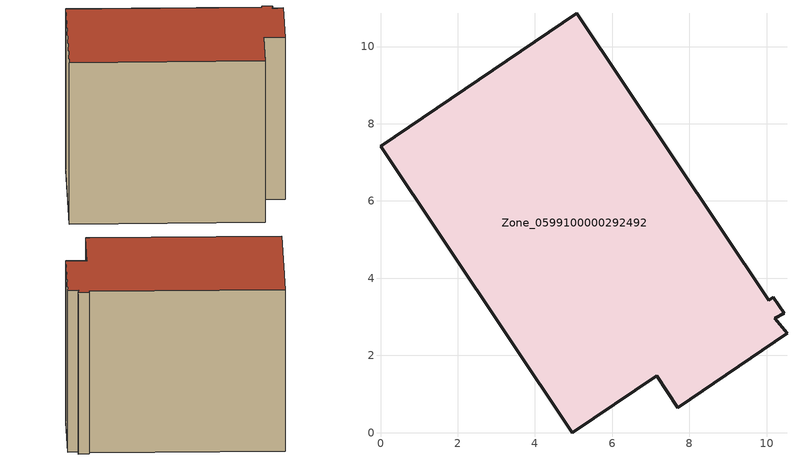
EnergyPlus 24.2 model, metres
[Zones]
Zone_0599100000292492
 floor ground (C_G): 7.15,1.47 4.97,0 0,7.42 5.09,10.86 10.06,3.43 10.17,3.51 10.46,3.09 10.21,2.96 10.53,2.57 7.7,0.65 z0
 wall outside (C_F): 5.09,10.86 0,7.42 4.97,0 7.15,1.47 7.7,0.65 10.53,2.57 10.21,2.96 10.46,3.09 10.17,3.51 10.06,3.43 5.09,10.86 z0:8.01
 roof outside (C_R): 7.7,0.65 10.53,2.57 10.21,2.96 10.46,3.09 10.17,3.51 10.06,3.43 5.09,10.86 0,7.42 4.97,0 7.15,1.47 z8.01
[BUILDING]
Pand.0599100000292492: North Axis=0; Terrain=City; Loads Convergence Tolerance Value=0.04; Temperature Convergence Tolerance Value=0.4; Solar Distribution=FullExterior; Maximum Number of Warmup Days=25; Minimum Number of Warmup Days=1
[Site:Location]
Rotterdam.The.Hague.AP_ZH_NLD Design_Conditions: Latitude=51.96; Longitude=4.45; Time Zone=1; Elevation=-4.5
[SITE:GROUNDTEMPERATURE:BUILDINGSURFACE]
18, 18, 18, 18, 18, 18, 18, 18, 18, 18, 18, 18
[MATERIAL] Thermal Absorptance=0.9; Solar Absorptance=0.7; Visible Absorptance=0.7
Name | Roughness | Thickness | Conductivity | Density | Specific Heat
G.TI.1965-1974 | MediumSmooth | 0.15 | 0.882353 | 540 | 1210
F.TI.1965-1974 | Rough | 0.3 | 0.697674 | 1920 | 840
R.TI.1965-1974 | MediumRough | 0.2 | 0.232558 | 1500 | 1000
[CONSTRUCTION]
C_G: G.TI.1965-1974
C_F: F.TI.1965-1974
C_R: R.TI.1965-1974
[ZONE]
Zone_0599100000292492: Type=1; Multiplier=1; Ceiling Height=Autocalculate; Volume=Autocalculate; Floor Area=autocalculate; Part of Total Floor Area=Yes
[ZONEINFILTRATION:DESIGNFLOWRATE]
Infil_Zone_0599100000292492: Zone or ZoneList or Space or SpaceList=Zone_0599100000292492; Schedule=AlwaysOn; Design Flow Rate Calculation Method=Flow/Area; Flow Rate per Floor Area=0.003; Constant Term Coefficient=1; Temperature Term Coefficient=0; Velocity Term Coefficient=0; Velocity Squared Term Coefficient=0
[HVACTEMPLATE:ZONE:IDEALLOADSAIRSYSTEM]
Zone_0599100000292492: Maximum Heating Supply Air Temperature=50; Minimum Cooling Supply Air Temperature=13; Maximum Heating Supply Air Humidity Ratio=0.0156; Minimum Cooling Supply Air Humidity Ratio=0.0077; Heating Limit=NoLimit; Cooling Limit=NoLimit; Dehumidification Control Type=ConstantSensibleHeatRatio; Cooling Sensible Heat Ratio=0.7; Dehumidification Setpoint=60; Humidification Control Type=None; Humidification Setpoint=30; Outdoor Air Method=None; Outdoor Air Flow Rate per Person=0.00944; Outdoor Air Flow Rate per Zone Floor Area=0; Outdoor Air Flow Rate per Zone=0; Demand Controlled Ventilation Type=None; Outdoor Air Economizer Type=NoEconomizer; Heat Recovery Type=None; Sensible Heat Recovery Effectiveness=0.7; Latent Heat Recovery Effectiveness=0.65
[ZONECONTROL:THERMOSTAT]
ThermostatControl_Zone_0599100000292492: Zone or ZoneList=Zone_0599100000292492; Control Type Schedule=DualSetpointControlType; Control 1=Thermostat_Zone_0599100000292492; Temperature Difference Between Cutout And Setpoint=0
[THERMOSTATSETPOINT:DUALSETPOINT]
Thermostat_Zone_0599100000292492: Heating Setpoint Temperature Schedule=HeatingSetpoint_Zone_0599100000292492; Cooling Setpoint Temperature Schedule=CoolingSetpoint_Zone_0599100000292492
[SCHEDULE:COMPACT]
HeatingSetpoint_Zone_0599100000292492: Through: 12/31, For: AllDays, Until: 24:00, 21
CoolingSetpoint_Zone_0599100000292492: Through: 12/31, For: AllDays, Until: 24:00, 24
DualSetpointControlType: Through: 12/31, For: AllDays, Until: 24:00, 4
AlwaysOn: Through: 12/31, For: AllDays, Until: 24:00, 1
